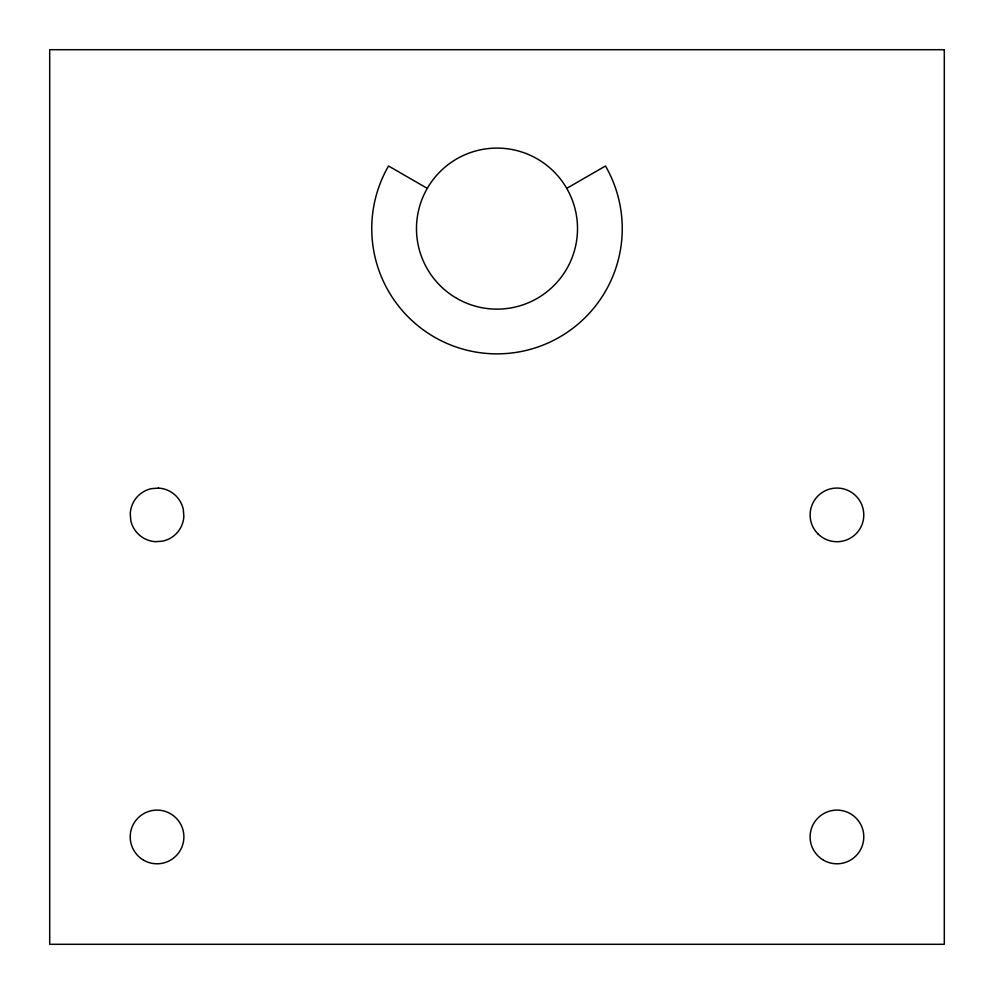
<?xml version="1.0" encoding="UTF-8"?>
<svg xmlns="http://www.w3.org/2000/svg" width="994" height="994" viewBox="0 0 994 994"><rect width="100%" height="100%" fill="white"/><g stroke="black" fill="none" stroke-linecap="round" stroke-linejoin="round"><path stroke-width="1.49" d="M566.729 188.363L605.47 165.998A125.244 125.244 0 0 1 497 353.864A125.244 125.244 0 0 1 388.53 165.998L427.271 188.363M158.419 488.091L151.436 488.65A26.838 26.838 0 0 0 130.251 513.525L130.81 520.508A26.838 26.838 0 0 0 155.685 541.693L162.668 541.134A26.838 26.838 0 0 0 183.853 516.259L183.294 509.276A26.838 26.838 0 0 0 158.419 488.091M944.3 49.7L49.7 49.7L49.7 944.3L944.3 944.3L944.3 49.7M456.743 298.349A80.514 80.514 0 0 0 577.514 228.62A80.514 80.514 0 0 0 456.743 158.891A80.514 80.514 0 0 0 456.743 298.349M143.633 860.195A26.838 26.838 0 0 0 183.89 836.948A26.838 26.838 0 0 0 143.633 813.701A26.838 26.838 0 0 0 143.633 860.195M823.529 860.195A26.838 26.838 0 0 0 863.786 836.948A26.838 26.838 0 0 0 823.529 813.701A26.838 26.838 0 0 0 823.529 860.195M817.975 533.865A26.838 26.838 0 0 0 862.867 521.838A26.838 26.838 0 0 0 830.002 488.973A26.838 26.838 0 0 0 817.975 533.865"/></g></svg>
